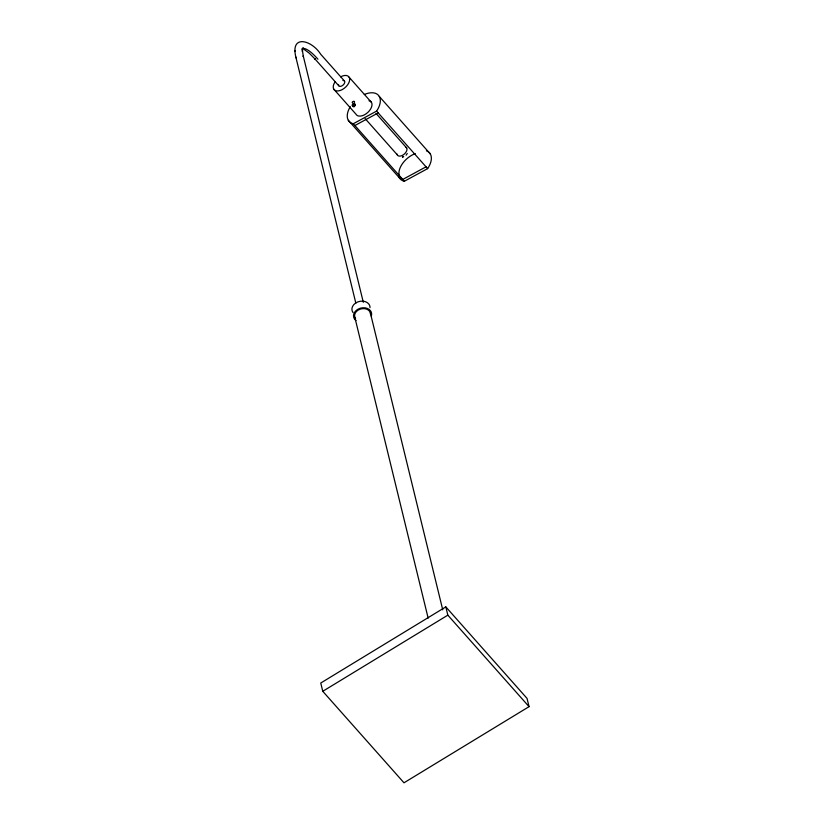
<?xml version="1.0" encoding="UTF-8"?>
<svg xmlns="http://www.w3.org/2000/svg" width="824" height="824" viewBox="0 0 824 824"><rect width="100%" height="100%" fill="white"/><g stroke="black" fill="none" stroke-linecap="round" stroke-linejoin="round"><path stroke-width="1.24" d="M355.844 303.17L296.032 57.834C289.749 33.815 311.75 39.974 320.639 54.178L344.587 81.154M302.439 50.491L302.315 51.366L303.088 47.514M354.536 102.485C355.36 99.817 350.128 102.258 353.115 103.082M407.262 153.501L406.119 155.169M354.681 105.379C356.39 102.969 350.684 104.174 353.156 105.709M354.577 105.74C357.729 102.876 349.819 103.608 352.991 105.925M445.825 606.886L320.752 683.024L322.771 691.295L403.987 782.8L529.049 706.662L527.03 698.391L445.825 606.886L447.834 615.157L529.049 706.662M322.771 691.295L447.834 615.157M426.389 150.813A19.642 11.485 -41.6 0 1 427.635 168.621L404.347 181.249L353.3 123.734L376.589 111.106A19.642 11.485 -41.6 0 0 378.855 95.79A19.642 11.485 -41.6 0 0 364.311 94.502M354.897 125.526L378.185 112.909M426.039 166.829L402.751 179.447A17.335 10.135 -41.6 0 1 400.557 166.829A17.335 10.135 -41.6 0 1 415.317 153.614M304.066 49.337L309.257 53.179L315.262 59.256L314.83 58.813L338.716 85.727A3.739 2.184 -41.6 0 0 343.824 84.305A3.739 2.184 -41.6 0 0 342.918 80.484M379.267 96.429L430.313 153.944M349.16 77.26L371.49 102.423M376.589 111.106L427.635 168.621M376.043 113.444L406.675 147.96M365.145 118.615L397.477 155.046M333.751 89.136L356.081 114.309A9.775 5.716 -41.6 0 0 358.564 116.009L360.397 116.102A9.775 5.716 -41.6 0 0 370.79 108.716A9.775 5.716 -41.6 0 0 369.008 100.713M348.305 120.294L399.352 177.819M338.716 85.727L338.52 85.16A3.739 2.184 -41.6 0 1 338.54 84.481M370.306 312.708L442.746 609.853M363.312 302.326L303.222 55.836L303.345 56.619L302.305 49.615M354.804 317.23L428.15 618.124M294.951 50.48L295.085 51.356M295.919 57.052L296.032 57.834M301.708 49.08A43.095 10.331 58.7 0 1 317.961 59.215M355.577 318.703A8.075 6.262 -13.7 0 1 357.801 310.329A8.075 6.262 -13.7 0 1 368.297 310.03L369.543 311.245A8.075 6.262 -13.7 0 1 370.543 314.325M371.274 316.128A9.167 7.107 -13.7 0 0 370.481 310.741L369.07 309.361A9.167 7.107 -13.7 0 0 356.256 310.401A9.167 7.107 -13.7 0 0 356.04 320.577M353.022 312.584A9.167 7.107 -13.7 0 1 355.546 303.088A9.167 7.107 -13.7 0 1 367.463 302.748L368.864 304.128A9.167 7.107 -13.7 0 1 370.007 307.63M406.067 147.3A5.83 3.409 -41.6 0 1 405.872 152.316A5.83 3.409 -41.6 0 1 400.052 156.117L398.96 156.066A5.83 3.409 -41.6 0 1 397.178 154.15M340.642 76.828A9.775 5.716 -41.6 0 1 349.479 77.961A9.775 5.716 -41.6 0 1 344.36 88.209L342.269 89.579A9.775 5.716 -41.6 0 1 334.194 89.744A9.775 5.716 -41.6 0 1 335.08 81.834M353.3 123.734A19.642 11.485 -41.6 0 1 350.334 106.626M404.347 181.249A19.642 11.485 -41.6 0 1 398.569 175.883M352.353 105.575C354.681 109.829 356.73 101.733 352.353 105.575M403.606 156.519L402.534 157.034L403.606 156.519"/></g></svg>
